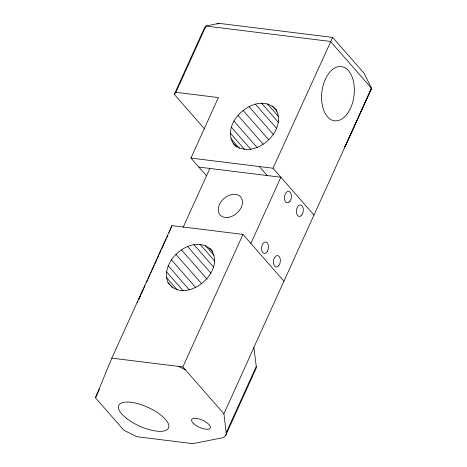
<?xml version="1.0" encoding="UTF-8"?>
<svg xmlns="http://www.w3.org/2000/svg" width="467" height="467" viewBox="0 0 467 467"><rect width="100%" height="100%" fill="white"/><g stroke="black" fill="none" stroke-linecap="round" stroke-linejoin="round"><path stroke-width="0.7" d="M209.876 248.281C228.795 270.142 185.381 306.86 168.021 282.617C158.494 259.885 195.276 230.669 212.736 251.538M236.413 147.111C214.622 125.792 257.837 87.171 276.832 110.545M204.482 128.804L174.302 94.357L204.365 28.09L205.976 26.047L219.011 23.35L332.65 37.413L364.213 73.436L371.534 88.286L253.873 347.407L256.266 366.449L226.203 432.716A27.319 10.28 24.4 0 1 219.782 438.32L192.859 443.65L136.878 436.721L123.948 430.305L95.466 397.796L111.841 358.148L171.961 225.614L242.98 234.399L283.93 281.14M137.368 302.849L137.917 301.519M141.898 291.881L138.746 299.516L140.847 294.881M169.066 232.613L171.961 225.614M174.302 94.357L175.913 92.314L205.976 26.047L330.502 41.458L371.534 88.286L345.393 145.914L344.331 146.889M206.519 175.849L190.945 158.079L218.393 97.574L175.913 92.314M141.448 293.556L145.056 285.6M146.562 282.29L147.461 280.299M148.062 278.974L150.17 274.339M150.771 273.014L151.67 271.023M152.271 269.698L154.379 265.058M154.98 263.732L156.784 259.757M157.385 258.432L158.587 255.782M159.189 254.457L160.992 250.481M161.594 249.156L166.1 239.215M166.701 237.89L167.904 235.24M95.466 397.796L99.378 389.18M183.152 227.341L209.881 168.453L280.889 177.238L250.872 243.406M226.203 432.716L223.891 413.768L182.86 366.934L242.98 234.399M313.947 214.972L272.997 168.231L332.65 37.413M223.891 413.768L253.949 347.501M225.695 435.419L255.758 369.152A27.319 10.28 24.4 0 0 256.266 366.449M344.29 146.761L345.317 145.821M370.465 89.267L371.534 88.286L345.393 145.914L344.407 146.778M217.015 23.998L219.011 23.35M190.945 158.079L272.997 168.231M198.837 167.081L209.881 168.453M111.841 358.148L182.86 366.934M178.592 366.408L185.329 369.753M233.08 143.305C251.602 162.726 288.536 131.729 275.88 109.459M272.208 105.921L276.972 111.356M267.334 103.785L278.764 116.826M261.584 103.184L278.723 122.751M255.344 104.164L276.773 128.623M249.051 106.663L273.335 134.379M243.126 110.498L268.84 139.849M237.972 115.419L263.207 144.227M233.944 121.087L257.276 147.724M231.317 127.117L250.843 149.405M230.266 133.095L244.55 149.405M259.337 166.538L267.229 175.545M230.867 138.617L239.437 148.401M205.451 245.554L214.026 255.338M200.01 244.323L214.773 261.17M193.922 244.667L213.442 266.949M187.6 246.564L210.926 273.195M181.47 249.886L207.185 279.237M175.96 254.404L201.674 283.755M171.442 259.815L195.726 287.538M168.219 265.746L189.17 289.663M166.521 271.8L183.181 290.818M166.45 277.55L176.923 289.505M168.021 282.617L172.784 288.051M193.928 423.873A10.245 3.853 24.4 0 0 209.981 428.496A10.245 3.853 24.4 0 0 199.105 418.975A10.245 3.853 24.4 0 0 193.928 423.873M228.153 217.394A13.66 9.737 -41.2 0 0 241.801 198.72A13.66 9.737 -41.2 0 0 221.177 201.621A13.66 9.737 -41.2 0 0 228.153 217.394M347.232 113.855A27.319 16.17 -82.9 0 0 345.008 67.814A27.319 16.17 -82.9 0 0 321.605 99.383A27.319 16.17 -82.9 0 0 347.232 113.855M126.446 418.315A27.319 10.28 24.4 0 0 168.237 428.484A27.319 10.28 24.4 0 0 136.241 403.249A27.319 10.28 24.4 0 0 126.446 418.315M301.863 214.908A5.802 3.438 -82.9 0 0 301.297 205.159A5.802 3.438 -82.9 0 0 296.376 211.983A5.802 3.438 -82.9 0 0 301.863 214.908M278.811 265.641A5.802 3.438 -82.9 0 0 278.437 255.828A5.802 3.438 -82.9 0 0 273.411 262.413A5.802 3.438 -82.9 0 0 278.811 265.641M289.978 201.265A5.802 3.438 -82.9 0 0 289.347 191.54A5.802 3.438 -82.9 0 0 284.467 198.44A5.802 3.438 -82.9 0 0 289.978 201.265M267.375 251.316A5.802 3.438 -82.9 0 0 265.962 241.988A5.802 3.438 -82.9 0 0 261.584 249.781A5.802 3.438 -82.9 0 0 267.375 251.316"/></g></svg>
